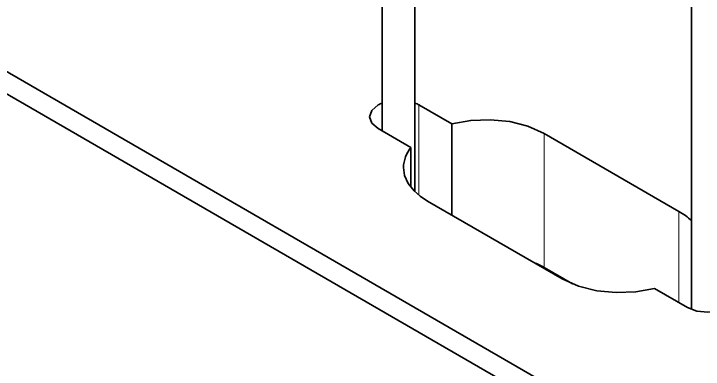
# Model space of a CAD drawing. Extents: x 384 to 891, y 188 to 696.
# Drawn here: x 766.72 to 779.33, y 640.37 to 646.86 of the extents above; entities that cross this region are included whole.
import ezdxf

# ---------------------------------------------------------------- set-up
doc = ezdxf.new("R2010")
doc.units = 0

msp = doc.modelspace()

# ---------------------------------------------------------------- linework, layer by layer
at = {"color": 7, "lineweight": 35}
for p, q in [((773.455, 644.72), (773.455, 687.627)), ((774.055, 643.61), (774.055, 687.516)), ((779.112, 684.361), (779.112, 641.461)), ((784.561, 635.425), (748.666, 656.15)), ((784.208, 635.221), (748.666, 655.741))]:
    msp.add_line(p, q, dxfattribs=at)
at = {"color": 7, "lineweight": 35, "ltscale": 0.017327}
for p, q in [((774.729, 644.848), (774.129, 645.194)), ((773.381, 644.762), (773.981, 644.416)), ((778.438, 641.843), (779.038, 641.496))]:
    msp.add_line(p, q, dxfattribs=at)
at = {"color": 7, "lineweight": 13, "ltscale": 0.041248}
msp.add_line((774.129, 645.194), (774.129, 643.545), dxfattribs=at)
at = {"color": 7, "lineweight": 35, "ltscale": 0.041631}
msp.add_line((774.729, 644.848), (774.729, 643.183), dxfattribs=at)
at = {"color": 7, "lineweight": 35, "ltscale": 0.071084}
msp.add_line((778.883, 643.251), (776.42, 644.673), dxfattribs=at)
at = {"color": 7, "lineweight": 13, "ltscale": 0.061238}
msp.add_line((776.42, 644.673), (776.42, 642.223), dxfattribs=at)
at = {"color": 7, "lineweight": 35, "ltscale": 0.018118}
msp.add_line((773.981, 644.416), (773.981, 643.691), dxfattribs=at)
at = {"color": 7, "lineweight": 35, "ltscale": 0.071083}
msp.add_line((774.284, 643.44), (776.747, 642.018), dxfattribs=at)
at = {"color": 7, "lineweight": 13, "ltscale": 0.041631}
msp.add_line((778.883, 643.251), (778.883, 641.586), dxfattribs=at)
at = {"color": 7, "lineweight": 35, "ltscale": 0.014941}
msp.add_line((776.938, 641.924), (776.42, 642.223), dxfattribs=at)
at = {"color": 7, "lineweight": 35}
for points in [[(773.381, 645.194), (773.265, 645.093), (773.226, 644.978)], [(773.226, 644.978), (773.265, 644.863), (773.381, 644.762)], [(776.42, 644.673), (776.122, 644.807), (775.788, 644.891), (775.433, 644.925), (775.075, 644.911), (774.729, 644.848)], [(773.845, 644.053), (773.867, 643.905), (773.932, 643.762), (774.04, 643.625), (774.15, 643.529), (774.284, 643.44)], [(776.747, 642.018), (777.045, 641.884), (777.379, 641.8), (777.734, 641.766), (778.092, 641.78), (778.438, 641.843)], [(779.038, 641.496), (779.213, 641.429), (779.412, 641.407), (779.611, 641.429), (779.786, 641.496)]]:
    msp.add_lwpolyline(points, dxfattribs=at)
for centre, radius, start, end in [((773.664, 644.7), 0.57, 111.5711, 119.8262), ((773.846, 644.7), 0.57, 60.1735, 68.4453), ((774.432, 644.038), 0.587, 140.0462, 178.5978), ((778.311, 642.238), 1.163, 46.4497, 60.5536), ((775.625, 640.838), 1.598, 60.1526, 67.7727)]:
    msp.add_arc(centre, radius, start, end, dxfattribs=at)

doc.saveas('drawing.dxf')
